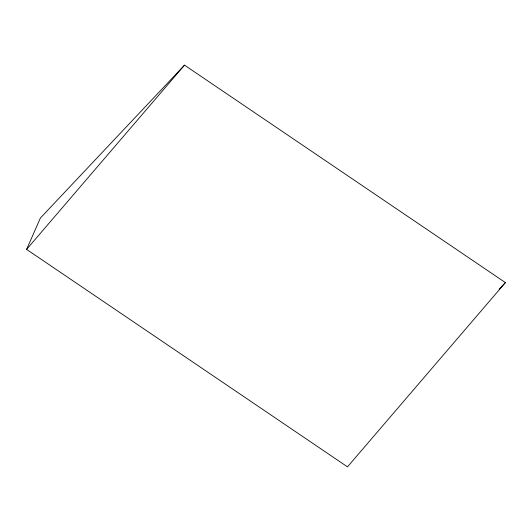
<?xml version="1.0" encoding="UTF-8"?>
<svg xmlns="http://www.w3.org/2000/svg" width="532" height="532" viewBox="0 0 532 532"><rect width="100%" height="100%" fill="white"/><g stroke="black" fill="none" stroke-linecap="round" stroke-linejoin="round"><path stroke-width="0.8" d="M26.6 249.402L40.359 218.067L184.511 65.143L505.4 282.598L347.489 466.857L26.6 249.402L184.511 65.143M499.136 289.242L505.4 282.598"/></g></svg>
